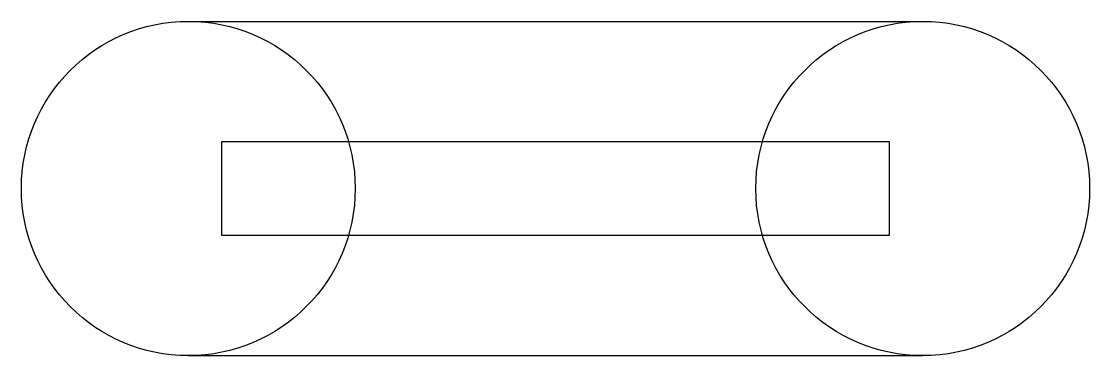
# Model space of a CAD drawing. Header units: millimetres. Extents: x 0 to 160, y 0 to 50.
import ezdxf

# ---------------------------------------------------------------- set-up
doc = ezdxf.new("R2010")
doc.units = ezdxf.units.MM
doc.layers.add('GUIDE', color=3, linetype='Continuous')
doc.layers.add('OUTER', color=7, linetype='Continuous')

msp = doc.modelspace()

# ---------------------------------------------------------------- linework, layer by layer
at = {"layer": 'GUIDE'}
msp.add_lwpolyline([(30, 18), (130, 18), (130, 32), (30, 32), (30, 18)], dxfattribs=at)
for centre in [(25, 25), (135, 25)]:
    msp.add_circle(centre, 25, dxfattribs=at)
at = {"layer": 'OUTER'}
for p, q in [((25, 50), (135, 50)), ((25, 0), (135, 0))]:
    msp.add_line(p, q, dxfattribs=at)

doc.saveas('drawing.dxf')
